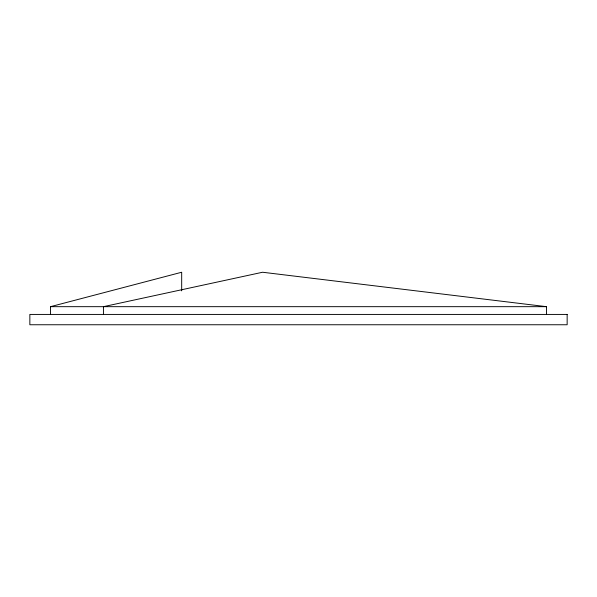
<?xml version="1.0" encoding="UTF-8"?>
<svg xmlns="http://www.w3.org/2000/svg" width="597" height="597" viewBox="0 0 597 597"><rect width="100%" height="100%" fill="white"/><g stroke="black" fill="none" stroke-linecap="round" stroke-linejoin="round"><path stroke-width="0.9" d="M50.514 314.425L50.514 306.671L181.682 272.247L181.682 290.858M50.514 306.671L546.486 306.671L546.486 314.425M546.486 306.671L262.583 272.247L103.438 306.671L103.438 314.425M567.15 314.425L29.85 314.425L29.85 324.753L567.15 324.753L567.15 314.425"/></g></svg>
